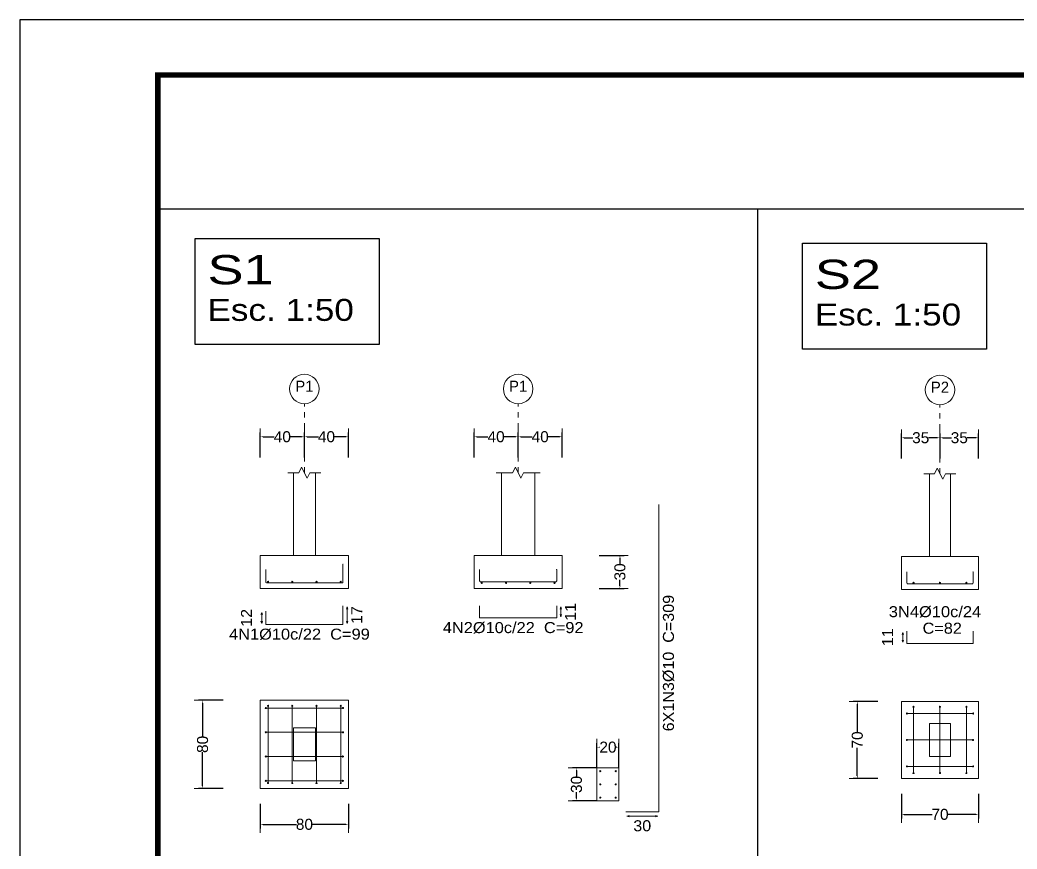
# Model space of a CAD drawing. Header units: centimetres. Extents: x 3279 to 3363.1, y -374.8 to -315.4.
# Drawn here: x 3279 to 3297.09, y -330.46 to -315.42 of the extents above; entities that cross this region are included whole.
import ezdxf
from ezdxf.enums import TextEntityAlignment as Align

# ---------------------------------------------------------------- set-up
doc = ezdxf.new("R2010")
doc.units = ezdxf.units.CM
doc.linetypes.add('CYPE_PUNTO', pattern=[0.075, 0, -0.075])
for name, color, linetype, lineweight in [('ARM_LONGITUDINAL_Ø10', 33, 'Continuous', 9), ('ELE_REF_REF_ESCALA', 3, 'Continuous', 9), ('FUN_COTAS', 8, 'Continuous', 0), ('FUN_GEOMETRIA', 7, 'Continuous', 0), ('FUN_TXT_ARMADURAS', 8, 'Continuous', 0)]:
    doc.layers.add(name, color=color, linetype=linetype, lineweight=lineweight)
doc.layers.add('ARQ-FOLHA', color=7, linetype='Continuous')
doc.layers.add('COTA CYPE', color=31, linetype='Continuous')
doc.styles.add('ARIAL', font='arial.ttf')
doc.styles.add('CYPETXT', font='arial.ttf', dxfattribs={"height": 0.2})
doc.dimstyles.new('cype_arrow', dxfattribs={"dimtxt": 0.2, "dimasz": 0.05, "dimexe": 0.075, "dimexo": 0.075, "dimgap": 0, "dimtad": 0, "dimdec": 4, "dimzin": 0, "dimdsep": 46, "dimtxsty": 'ARIAL', "dimcen": 0.09, "dimadec": 0, "dimazin": 0, "dimtfac": 1, "dimtdec": 4, "dimtofl": 0, "dimtmove": 2, "dimatfit": 3, "dimfxl": 1, "dimtolj": 1, "dimtzin": 0, "dimarcsym": 0})

# ---------------------------------------------------------------- blocks, each defined once
blk = doc.blocks.new('*D554')
at = {"layer": 'Defpoints', "color": 0, "transparency": 16777216}
for p in [(3284.16, -322.98), (3283.36, -323.43), (3284.16, -323.43)]:
    blk.add_point(p, dxfattribs=at)
at = {"layer": 'FUN_COTAS', "color": 0, "lineweight": -2, "transparency": 16777216}
for p, q in [((3283.36, -323.355), (3283.36, -322.905)), ((3283.41, -322.98), (3283.613, -322.98)), ((3284.11, -322.98), (3283.907, -322.98)), ((3284.16, -323.355), (3284.16, -322.905))]:
    blk.add_line(p, q, dxfattribs=at)
at = {"layer": 'FUN_COTAS', "color": 0, "transparency": 16777216}
for points in [[(3283.41, -322.972), (3283.41, -322.989), (3283.36, -322.98)], [(3284.11, -322.972), (3284.11, -322.989), (3284.16, -322.98)]]:
    blk.add_solid(points, dxfattribs=at)
at = {"layer": 'FUN_COTAS', "color": 0, "transparency": 16777216, "insert": (3283.76, -322.98), "char_height": 0.2, "attachment_point": 5, "style": 'ARIAL'}
blk.add_mtext('\\A1;40', dxfattribs=at)
blk = doc.blocks.new('*D555')
at = {"layer": 'Defpoints', "color": 0, "transparency": 16777216}
for p in [(3284.96, -322.98), (3284.16, -323.43), (3284.96, -323.43)]:
    blk.add_point(p, dxfattribs=at)
at = {"layer": 'FUN_COTAS', "color": 0, "lineweight": -2, "transparency": 16777216}
for p, q in [((3284.16, -323.355), (3284.16, -322.905)), ((3284.21, -322.98), (3284.413, -322.98)), ((3284.91, -322.98), (3284.707, -322.98)), ((3284.96, -323.355), (3284.96, -322.905))]:
    blk.add_line(p, q, dxfattribs=at)
at = {"layer": 'FUN_COTAS', "color": 0, "transparency": 16777216}
for points in [[(3284.21, -322.972), (3284.21, -322.989), (3284.16, -322.98)], [(3284.91, -322.972), (3284.91, -322.989), (3284.96, -322.98)]]:
    blk.add_solid(points, dxfattribs=at)
at = {"layer": 'FUN_COTAS', "color": 0, "transparency": 16777216, "insert": (3284.56, -322.98), "char_height": 0.2, "attachment_point": 5, "style": 'ARIAL'}
blk.add_mtext('\\A1;40', dxfattribs=at)
blk = doc.blocks.new('*D556')
at = {"layer": 'Defpoints', "color": 0, "transparency": 16777216}
for p in [(3288.037, -322.98), (3287.237, -323.43), (3288.037, -323.43)]:
    blk.add_point(p, dxfattribs=at)
at = {"layer": 'FUN_COTAS', "color": 0, "lineweight": -2, "transparency": 16777216}
for p, q in [((3287.237, -323.355), (3287.237, -322.905)), ((3287.287, -322.98), (3287.49, -322.98)), ((3287.987, -322.98), (3287.784, -322.98)), ((3288.037, -323.355), (3288.037, -322.905))]:
    blk.add_line(p, q, dxfattribs=at)
at = {"layer": 'FUN_COTAS', "color": 0, "transparency": 16777216}
for points in [[(3287.287, -322.972), (3287.287, -322.989), (3287.237, -322.98)], [(3287.987, -322.972), (3287.987, -322.989), (3288.037, -322.98)]]:
    blk.add_solid(points, dxfattribs=at)
at = {"layer": 'FUN_COTAS', "color": 0, "transparency": 16777216, "insert": (3287.637, -322.98), "char_height": 0.2, "attachment_point": 5, "style": 'ARIAL'}
blk.add_mtext('\\A1;40', dxfattribs=at)
blk = doc.blocks.new('*D557')
at = {"layer": 'Defpoints', "color": 0, "transparency": 16777216}
for p in [(3288.837, -322.98), (3288.037, -323.43), (3288.837, -323.43)]:
    blk.add_point(p, dxfattribs=at)
at = {"layer": 'FUN_COTAS', "color": 0, "lineweight": -2, "transparency": 16777216}
for p, q in [((3288.037, -323.355), (3288.037, -322.905)), ((3288.087, -322.98), (3288.29, -322.98)), ((3288.787, -322.98), (3288.584, -322.98)), ((3288.837, -323.355), (3288.837, -322.905))]:
    blk.add_line(p, q, dxfattribs=at)
at = {"layer": 'FUN_COTAS', "color": 0, "transparency": 16777216}
for points in [[(3288.087, -322.972), (3288.087, -322.989), (3288.037, -322.98)], [(3288.787, -322.972), (3288.787, -322.989), (3288.837, -322.98)]]:
    blk.add_solid(points, dxfattribs=at)
at = {"layer": 'FUN_COTAS', "color": 0, "transparency": 16777216, "insert": (3288.437, -322.98), "char_height": 0.2, "attachment_point": 5, "style": 'ARIAL'}
blk.add_mtext('\\A1;40', dxfattribs=at)
blk = doc.blocks.new('*D558')
at = {"layer": 'Defpoints', "color": 0, "transparency": 16777216}
for p in [(3289.433, -325.131), (3289.883, -325.131), (3289.433, -325.731)]:
    blk.add_point(p, dxfattribs=at)
at = {"layer": 'FUN_COTAS', "color": 0, "lineweight": -2, "transparency": 16777216}
for p, q in [((3289.508, -325.131), (3289.958, -325.131)), ((3289.883, -325.181), (3289.883, -325.288)), ((3289.508, -325.731), (3289.958, -325.731)), ((3289.883, -325.681), (3289.883, -325.574))]:
    blk.add_line(p, q, dxfattribs=at)
at = {"layer": 'FUN_COTAS', "color": 0, "transparency": 16777216}
for points in [[(3289.875, -325.181), (3289.892, -325.181), (3289.883, -325.131)], [(3289.875, -325.681), (3289.892, -325.681), (3289.883, -325.731)]]:
    blk.add_solid(points, dxfattribs=at)
at = {"layer": 'FUN_COTAS', "color": 0, "transparency": 16777216, "insert": (3289.883, -325.431), "char_height": 0.2, "attachment_point": 5, "rotation": 90, "style": 'ARIAL'}
blk.add_mtext('\\A1;30', dxfattribs=at)
blk = doc.blocks.new('*D559')
at = {"layer": 'Defpoints', "color": 0, "transparency": 16777216}
for p in [(3283.36, -329.561), (3284.96, -329.561), (3284.96, -330.011)]:
    blk.add_point(p, dxfattribs=at)
at = {"layer": 'FUN_COTAS', "color": 0, "lineweight": -2, "transparency": 16777216}
for p, q in [((3283.36, -329.636), (3283.36, -330.086)), ((3284.96, -329.636), (3284.96, -330.086)), ((3283.41, -330.011), (3284.017, -330.011)), ((3284.91, -330.011), (3284.303, -330.011))]:
    blk.add_line(p, q, dxfattribs=at)
at = {"layer": 'FUN_COTAS', "color": 0, "transparency": 16777216}
for points in [[(3283.41, -330.003), (3283.41, -330.02), (3283.36, -330.011)], [(3284.91, -330.003), (3284.91, -330.02), (3284.96, -330.011)]]:
    blk.add_solid(points, dxfattribs=at)
at = {"layer": 'FUN_COTAS', "color": 0, "transparency": 16777216, "insert": (3284.16, -330.011), "char_height": 0.2, "attachment_point": 5, "style": 'ARIAL'}
blk.add_mtext('\\A1;80', dxfattribs=at)
blk = doc.blocks.new('*D560')
at = {"layer": 'Defpoints', "color": 0, "transparency": 16777216}
for p in [(3282.313, -327.76), (3282.763, -327.76), (3282.763, -329.36)]:
    blk.add_point(p, dxfattribs=at)
at = {"layer": 'FUN_COTAS', "color": 0, "lineweight": -2, "transparency": 16777216}
for p, q in [((3282.688, -327.76), (3282.238, -327.76)), ((3282.313, -327.81), (3282.313, -328.417)), ((3282.313, -329.31), (3282.313, -328.703)), ((3282.688, -329.36), (3282.238, -329.36))]:
    blk.add_line(p, q, dxfattribs=at)
at = {"layer": 'FUN_COTAS', "color": 0, "transparency": 16777216}
for points in [[(3282.305, -327.81), (3282.322, -327.81), (3282.313, -327.76)], [(3282.305, -329.31), (3282.322, -329.31), (3282.313, -329.36)]]:
    blk.add_solid(points, dxfattribs=at)
at = {"layer": 'FUN_COTAS', "color": 0, "transparency": 16777216, "insert": (3282.313, -328.56), "char_height": 0.2, "attachment_point": 5, "rotation": 90, "style": 'ARIAL'}
blk.add_mtext('\\A1;80', dxfattribs=at)
blk = doc.blocks.new('*D547')
at = {"layer": 'Defpoints', "color": 0, "transparency": 16777216}
for p in [(3289.866, -328.611), (3289.466, -329.061), (3289.866, -329.061)]:
    blk.add_point(p, dxfattribs=at)
at = {"layer": 'FUN_COTAS', "color": 0, "lineweight": -2, "transparency": 16777216}
for p, q in [((3289.466, -328.986), (3289.466, -328.536)), ((3289.516, -328.611), (3289.521, -328.611)), ((3289.816, -328.611), (3289.811, -328.611)), ((3289.866, -328.986), (3289.866, -328.536))]:
    blk.add_line(p, q, dxfattribs=at)
at = {"layer": 'FUN_COTAS', "color": 0, "transparency": 16777216}
for points in [[(3289.516, -328.602), (3289.516, -328.619), (3289.466, -328.611)], [(3289.816, -328.602), (3289.816, -328.619), (3289.866, -328.611)]]:
    blk.add_solid(points, dxfattribs=at)
at = {"layer": 'FUN_COTAS', "color": 0, "transparency": 16777216, "insert": (3289.666, -328.611), "char_height": 0.2, "attachment_point": 5, "style": 'ARIAL'}
blk.add_mtext('\\A1;20', dxfattribs=at)
blk = doc.blocks.new('*D548')
at = {"layer": 'Defpoints', "color": 0, "transparency": 16777216}
for p in [(3289.095, -328.986), (3289.545, -328.986), (3289.545, -329.586)]:
    blk.add_point(p, dxfattribs=at)
at = {"layer": 'FUN_COTAS', "color": 0, "lineweight": -2, "transparency": 16777216}
for p, q in [((3289.47, -328.986), (3289.02, -328.986)), ((3289.095, -329.036), (3289.095, -329.143)), ((3289.095, -329.536), (3289.095, -329.428)), ((3289.47, -329.586), (3289.02, -329.586))]:
    blk.add_line(p, q, dxfattribs=at)
at = {"layer": 'FUN_COTAS', "color": 0, "transparency": 16777216}
for points in [[(3289.087, -329.036), (3289.103, -329.036), (3289.095, -328.986)], [(3289.087, -329.536), (3289.103, -329.536), (3289.095, -329.586)]]:
    blk.add_solid(points, dxfattribs=at)
at = {"layer": 'FUN_COTAS', "color": 0, "transparency": 16777216, "insert": (3289.095, -329.286), "char_height": 0.2, "attachment_point": 5, "rotation": 90, "style": 'ARIAL'}
blk.add_mtext('\\A1;30', dxfattribs=at)
blk = doc.blocks.new('*D549')
at = {"layer": 'Defpoints', "color": 0, "transparency": 16777216}
for p in [(3295.689, -322.998), (3294.989, -323.448), (3295.689, -323.448)]:
    blk.add_point(p, dxfattribs=at)
at = {"layer": 'FUN_COTAS', "color": 0, "lineweight": -2, "transparency": 16777216}
for p, q in [((3294.989, -323.373), (3294.989, -322.923)), ((3295.039, -322.998), (3295.195, -322.998)), ((3295.639, -322.998), (3295.482, -322.998)), ((3295.689, -323.373), (3295.689, -322.923))]:
    blk.add_line(p, q, dxfattribs=at)
at = {"layer": 'FUN_COTAS', "color": 0, "transparency": 16777216}
for points in [[(3295.039, -322.99), (3295.039, -323.007), (3294.989, -322.998)], [(3295.639, -322.99), (3295.639, -323.007), (3295.689, -322.998)]]:
    blk.add_solid(points, dxfattribs=at)
at = {"layer": 'FUN_COTAS', "color": 0, "transparency": 16777216, "insert": (3295.339, -322.998), "char_height": 0.2, "attachment_point": 5, "style": 'ARIAL'}
blk.add_mtext('\\A1;35', dxfattribs=at)
blk = doc.blocks.new('*D550')
at = {"layer": 'Defpoints', "color": 0, "transparency": 16777216}
for p in [(3296.389, -322.998), (3295.689, -323.448), (3296.389, -323.448)]:
    blk.add_point(p, dxfattribs=at)
at = {"layer": 'FUN_COTAS', "color": 0, "lineweight": -2, "transparency": 16777216}
for p, q in [((3295.689, -323.373), (3295.689, -322.923)), ((3295.739, -322.998), (3295.895, -322.998)), ((3296.339, -322.998), (3296.182, -322.998)), ((3296.389, -323.373), (3296.389, -322.923))]:
    blk.add_line(p, q, dxfattribs=at)
at = {"layer": 'FUN_COTAS', "color": 0, "transparency": 16777216}
for points in [[(3295.739, -322.99), (3295.739, -323.007), (3295.689, -322.998)], [(3296.339, -322.99), (3296.339, -323.007), (3296.389, -322.998)]]:
    blk.add_solid(points, dxfattribs=at)
at = {"layer": 'FUN_COTAS', "color": 0, "transparency": 16777216, "insert": (3296.039, -322.998), "char_height": 0.2, "attachment_point": 5, "style": 'ARIAL'}
blk.add_mtext('\\A1;35', dxfattribs=at)
blk = doc.blocks.new('*D543')
at = {"layer": 'Defpoints', "color": 0, "transparency": 16777216}
for p in [(3294.989, -329.38), (3296.389, -329.38), (3296.389, -329.83)]:
    blk.add_point(p, dxfattribs=at)
at = {"layer": 'FUN_COTAS', "color": 0, "lineweight": -2, "transparency": 16777216}
for p, q in [((3294.989, -329.455), (3294.989, -329.905)), ((3296.389, -329.455), (3296.389, -329.905)), ((3295.039, -329.83), (3295.546, -329.83)), ((3296.339, -329.83), (3295.831, -329.83))]:
    blk.add_line(p, q, dxfattribs=at)
at = {"layer": 'FUN_COTAS', "color": 0, "transparency": 16777216}
for points in [[(3295.039, -329.822), (3295.039, -329.839), (3294.989, -329.83)], [(3296.339, -329.822), (3296.339, -329.839), (3296.389, -329.83)]]:
    blk.add_solid(points, dxfattribs=at)
at = {"layer": 'FUN_COTAS', "color": 0, "transparency": 16777216, "insert": (3295.689, -329.83), "char_height": 0.2, "attachment_point": 5, "style": 'ARIAL'}
blk.add_mtext('\\A1;70', dxfattribs=at)
blk = doc.blocks.new('*D544')
at = {"layer": 'Defpoints', "color": 0, "transparency": 16777216}
for p in [(3294.189, -327.779), (3294.639, -327.779), (3294.639, -329.179)]:
    blk.add_point(p, dxfattribs=at)
at = {"layer": 'FUN_COTAS', "color": 0, "lineweight": -2, "transparency": 16777216}
for p, q in [((3294.564, -327.779), (3294.114, -327.779)), ((3294.189, -327.829), (3294.189, -328.337)), ((3294.189, -329.129), (3294.189, -328.621)), ((3294.564, -329.179), (3294.114, -329.179))]:
    blk.add_line(p, q, dxfattribs=at)
at = {"layer": 'FUN_COTAS', "color": 0, "transparency": 16777216}
for points in [[(3294.18, -327.829), (3294.197, -327.829), (3294.189, -327.779)], [(3294.18, -329.129), (3294.197, -329.129), (3294.189, -329.179)]]:
    blk.add_solid(points, dxfattribs=at)
at = {"layer": 'FUN_COTAS', "color": 0, "transparency": 16777216, "insert": (3294.189, -328.479), "char_height": 0.2, "attachment_point": 5, "rotation": 90, "style": 'ARIAL'}
blk.add_mtext('\\A1;70', dxfattribs=at)
blk = doc.blocks.new('FOLHA A1')
at = {"layer": 'ARQ-FOLHA'}
for p, q in [((841, 0), (0, 0)), ((0, 0), (0, -594))]:
    blk.add_line(p, q, dxfattribs=at)
at = {"layer": 'ARQ-FOLHA', "const_width": 1}
blk.add_lwpolyline([(25, -10), (25, -584), (831, -584), (831, -10), (25, -10)], dxfattribs=at)

msp = doc.modelspace()

# ---------------------------------------------------------------- hatches: boundary and pattern name
at = {"layer": 'ARM_LONGITUDINAL_Ø10'}
h = msp.add_hatch(color=256, dxfattribs=at)
edge = h.paths.add_edge_path()
edge.add_arc((3284.85973, -325.29012), 0.0016, 0, 360)
h = msp.add_hatch(color=256, dxfattribs=at)
edge = h.paths.add_edge_path()
edge.add_arc((3283.45973, -325.39137), 0.0016, 0, 360)
h = msp.add_hatch(color=256, dxfattribs=at)
edge = h.paths.add_edge_path()
edge.add_arc((3287.33673, -325.39127), 0.0016, 0, 360)
h = msp.add_hatch(color=256, dxfattribs=at)
edge = h.paths.add_edge_path()
edge.add_arc((3288.73673, -325.39127), 0.0016, 0, 360)
h = msp.add_hatch(color=256, dxfattribs=at)
edge = h.paths.add_edge_path()
edge.add_arc((3295.08853, -325.42939), 0.0016, 0, 360)
h = msp.add_hatch(color=256, dxfattribs=at)
edge = h.paths.add_edge_path()
edge.add_arc((3296.28853, -325.42939), 0.0016, 0, 360)
h = msp.add_hatch(color=256, dxfattribs=at)
edge = h.paths.add_edge_path()
edge.add_arc((3283.45973, -327.90042), 0.0016, 0, 360)
h = msp.add_hatch(color=256, dxfattribs=at)
edge = h.paths.add_edge_path()
edge.add_arc((3283.49973, -327.86042), 0.0016, 0, 360)
h = msp.add_hatch(color=256, dxfattribs=at)
edge = h.paths.add_edge_path()
edge.add_arc((3283.93973, -327.86042), 0.0016, 0, 360)
h = msp.add_hatch(color=256, dxfattribs=at)
edge = h.paths.add_edge_path()
edge.add_arc((3284.37973, -327.86042), 0.0016, 0, 360)
h = msp.add_hatch(color=256, dxfattribs=at)
edge = h.paths.add_edge_path()
edge.add_arc((3284.81973, -327.86042), 0.0016, 0, 360)
h = msp.add_hatch(color=256, dxfattribs=at)
edge = h.paths.add_edge_path()
edge.add_arc((3284.85973, -327.90042), 0.0016, 0, 360)
h = msp.add_hatch(color=256, dxfattribs=at)
edge = h.paths.add_edge_path()
edge.add_arc((3295.20853, -327.87939), 0.0016, 0, 360)
h = msp.add_hatch(color=256, dxfattribs=at)
edge = h.paths.add_edge_path()
edge.add_arc((3295.68853, -327.87939), 0.0016, 0, 360)
h = msp.add_hatch(color=256, dxfattribs=at)
edge = h.paths.add_edge_path()
edge.add_arc((3296.16853, -327.87939), 0.0016, 0, 360)
h = msp.add_hatch(color=256, dxfattribs=at)
edge = h.paths.add_edge_path()
edge.add_arc((3295.08853, -327.99939), 0.0016, 0, 360)
h = msp.add_hatch(color=256, dxfattribs=at)
edge = h.paths.add_edge_path()
edge.add_arc((3296.28853, -327.99939), 0.0016, 0, 360)
h = msp.add_hatch(color=256, dxfattribs=at)
edge = h.paths.add_edge_path()
edge.add_arc((3283.45973, -328.34042), 0.0016, 0, 360)
h = msp.add_hatch(color=256, dxfattribs=at)
edge = h.paths.add_edge_path()
edge.add_arc((3284.85973, -328.34042), 0.0016, 0, 360)
h = msp.add_hatch(color=256, dxfattribs=at)
edge = h.paths.add_edge_path()
edge.add_arc((3295.08853, -328.47939), 0.0016, 0, 360)
h = msp.add_hatch(color=256, dxfattribs=at)
edge = h.paths.add_edge_path()
edge.add_arc((3296.28853, -328.47939), 0.0016, 0, 360)
h = msp.add_hatch(color=256, dxfattribs=at)
edge = h.paths.add_edge_path()
edge.add_arc((3283.45973, -328.78042), 0.0016, 0, 360)
h = msp.add_hatch(color=256, dxfattribs=at)
edge = h.paths.add_edge_path()
edge.add_arc((3284.85973, -328.78042), 0.0016, 0, 360)
h = msp.add_hatch(color=256, dxfattribs=at)
edge = h.paths.add_edge_path()
edge.add_arc((3295.08853, -328.95939), 0.0016, 0, 360)
h = msp.add_hatch(color=256, dxfattribs=at)
edge = h.paths.add_edge_path()
edge.add_arc((3296.28853, -328.95939), 0.0016, 0, 360)
h = msp.add_hatch(color=256, dxfattribs=at)
edge = h.paths.add_edge_path()
edge.add_arc((3295.20853, -329.07939), 0.0016, 0, 360)
h = msp.add_hatch(color=256, dxfattribs=at)
edge = h.paths.add_edge_path()
edge.add_arc((3295.68853, -329.07939), 0.0016, 0, 360)
h = msp.add_hatch(color=256, dxfattribs=at)
edge = h.paths.add_edge_path()
edge.add_arc((3296.16853, -329.07939), 0.0016, 0, 360)
h = msp.add_hatch(color=256, dxfattribs=at)
edge = h.paths.add_edge_path()
edge.add_arc((3283.45973, -329.22042), 0.0016, 0, 360)
h = msp.add_hatch(color=256, dxfattribs=at)
edge = h.paths.add_edge_path()
edge.add_arc((3283.49973, -329.26042), 0.0016, 0, 360)
h = msp.add_hatch(color=256, dxfattribs=at)
edge = h.paths.add_edge_path()
edge.add_arc((3283.93973, -329.26042), 0.0016, 0, 360)
h = msp.add_hatch(color=256, dxfattribs=at)
edge = h.paths.add_edge_path()
edge.add_arc((3284.37973, -329.26042), 0.0016, 0, 360)
h = msp.add_hatch(color=256, dxfattribs=at)
edge = h.paths.add_edge_path()
edge.add_arc((3284.81973, -329.26042), 0.0016, 0, 360)
h = msp.add_hatch(color=256, dxfattribs=at)
edge = h.paths.add_edge_path()
edge.add_arc((3284.85973, -329.22042), 0.0016, 0, 360)

# ---------------------------------------------------------------- linework, layer by layer
for p, q in [((3281.50009, -318.84313), (3344.60009, -318.84313)), ((3292.37582, -318.84313), (3292.37582, -345.11919))]:
    msp.add_line(p, q)
for p, q in [((3283.48473, -325.61127), (3283.51473, -325.61127)), ((3283.49973, -325.62627), (3283.49973, -325.59627)), ((3283.92473, -325.61127), (3283.95473, -325.61127)), ((3283.93973, -325.62627), (3283.93973, -325.59627)), ((3284.36473, -325.61127), (3284.39473, -325.61127)), ((3284.37973, -325.62627), (3284.37973, -325.59627)), ((3284.80473, -325.61127), (3284.83473, -325.61127)), ((3284.81973, -325.62627), (3284.81973, -325.59627)), ((3287.36173, -325.63127), (3287.39173, -325.63127)), ((3287.37673, -325.64627), (3287.37673, -325.61627)), ((3287.80173, -325.63127), (3287.83173, -325.63127)), ((3287.81673, -325.64627), (3287.81673, -325.61627)), ((3288.24173, -325.63127), (3288.27173, -325.63127)), ((3288.25673, -325.64627), (3288.25673, -325.61627)), ((3288.68173, -325.63127), (3288.71173, -325.63127)), ((3288.69673, -325.64627), (3288.69673, -325.61627)), ((3295.19353, -325.62939), (3295.22353, -325.62939)), ((3295.20853, -325.64439), (3295.20853, -325.61439)), ((3295.67353, -325.62939), (3295.70353, -325.62939)), ((3295.68853, -325.64439), (3295.68853, -325.61439)), ((3296.15353, -325.62939), (3296.18353, -325.62939)), ((3296.16853, -325.64439), (3296.16853, -325.61439)), ((3289.5111, -329.0456), (3289.5411, -329.0456)), ((3289.5111, -329.0456), (3289.5411, -329.0456)), ((3289.5261, -329.0606), (3289.5261, -329.0306)), ((3289.5261, -329.0606), (3289.5261, -329.0306)), ((3289.7911, -329.0456), (3289.8211, -329.0456)), ((3289.7911, -329.0456), (3289.8211, -329.0456)), ((3289.8061, -329.0606), (3289.8061, -329.0306)), ((3289.8061, -329.0606), (3289.8061, -329.0306)), ((3289.5111, -329.2856), (3289.5411, -329.2856)), ((3289.5111, -329.2856), (3289.5411, -329.2856)), ((3289.5261, -329.3006), (3289.5261, -329.2706)), ((3289.5261, -329.3006), (3289.5261, -329.2706)), ((3289.7911, -329.2856), (3289.8211, -329.2856)), ((3289.7911, -329.2856), (3289.8211, -329.2856)), ((3289.8061, -329.3006), (3289.8061, -329.2706)), ((3289.8061, -329.3006), (3289.8061, -329.2706)), ((3289.5111, -329.5256), (3289.5411, -329.5256)), ((3289.5111, -329.5256), (3289.5411, -329.5256)), ((3289.5261, -329.5406), (3289.5261, -329.5106)), ((3289.5261, -329.5406), (3289.5261, -329.5106)), ((3289.7911, -329.5256), (3289.8211, -329.5256)), ((3289.7911, -329.5256), (3289.8211, -329.5256)), ((3289.8061, -329.5406), (3289.8061, -329.5106)), ((3289.8061, -329.5406), (3289.8061, -329.5106))]:
    msp.add_line(p, q, dxfattribs=at)
for points in [[(3289.9881, -329.7856), (3290.5881, -329.7856), (3290.5881, -324.2056)], [(3283.45973, -325.39137), (3283.45973, -325.61127), (3283.46241, -325.62127), (3283.46973, -325.62859), (3283.47973, -325.63127), (3284.83973, -325.63127), (3284.84973, -325.62859), (3284.85705, -325.62127), (3284.85973, -325.61127), (3284.85973, -325.29012)], [(3288.73673, -325.39127), (3288.73673, -325.59127), (3288.73405, -325.60127), (3288.72673, -325.60859), (3288.71673, -325.61127), (3287.35673, -325.61127), (3287.34673, -325.60859), (3287.33941, -325.60127), (3287.33673, -325.59127), (3287.33673, -325.39127)], [(3295.08853, -325.42939), (3295.08853, -325.62939), (3295.09121, -325.63939), (3295.09853, -325.64671), (3295.10853, -325.64939), (3296.26853, -325.64939), (3296.27853, -325.64671), (3296.28585, -325.63939), (3296.28853, -325.62939), (3296.28853, -325.42939)], [(3283.45973, -326.14552), (3283.45973, -326.38542), (3284.85973, -326.38542), (3284.85973, -326.04427)], [(3288.73673, -326.04627), (3288.73673, -326.26627), (3287.33673, -326.26627), (3287.33673, -326.04627)], [(3295.08853, -326.50739), (3295.08853, -326.72739), (3296.28853, -326.72739), (3296.28853, -326.50739)], [(3283.45973, -327.90042), (3283.46241, -327.90042), (3283.46973, -327.90042), (3283.47973, -327.90042), (3284.83973, -327.90042), (3284.84973, -327.90042), (3284.85705, -327.90042), (3284.85973, -327.90042)], [(3283.49973, -329.26042), (3283.49973, -329.25774), (3283.49973, -329.25042), (3283.49973, -329.24042), (3283.49973, -327.88042), (3283.49973, -327.87042), (3283.49973, -327.8631), (3283.49973, -327.86042)], [(3283.93973, -329.26042), (3283.93973, -329.25774), (3283.93973, -329.25042), (3283.93973, -329.24042), (3283.93973, -327.88042), (3283.93973, -327.87042), (3283.93973, -327.8631), (3283.93973, -327.86042)], [(3284.37973, -329.26042), (3284.37973, -329.25774), (3284.37973, -329.25042), (3284.37973, -329.24042), (3284.37973, -327.88042), (3284.37973, -327.87042), (3284.37973, -327.8631), (3284.37973, -327.86042)], [(3284.81973, -329.26042), (3284.81973, -329.25774), (3284.81973, -329.25042), (3284.81973, -329.24042), (3284.81973, -327.88042), (3284.81973, -327.87042), (3284.81973, -327.8631), (3284.81973, -327.86042)], [(3295.20853, -329.07939), (3295.20853, -329.07671), (3295.20853, -329.06939), (3295.20853, -329.05939), (3295.20853, -327.89939), (3295.20853, -327.88939), (3295.20853, -327.88207), (3295.20853, -327.87939)], [(3295.68853, -329.07939), (3295.68853, -329.07671), (3295.68853, -329.06939), (3295.68853, -329.05939), (3295.68853, -327.89939), (3295.68853, -327.88939), (3295.68853, -327.88207), (3295.68853, -327.87939)], [(3296.16853, -329.07939), (3296.16853, -329.07671), (3296.16853, -329.06939), (3296.16853, -329.05939), (3296.16853, -327.89939), (3296.16853, -327.88939), (3296.16853, -327.88207), (3296.16853, -327.87939)], [(3295.08853, -327.99939), (3295.09121, -327.99939), (3295.09853, -327.99939), (3295.10853, -327.99939), (3296.26853, -327.99939), (3296.27853, -327.99939), (3296.28585, -327.99939), (3296.28853, -327.99939)], [(3283.45973, -328.34042), (3283.46241, -328.34042), (3283.46973, -328.34042), (3283.47973, -328.34042), (3284.83973, -328.34042), (3284.84973, -328.34042), (3284.85705, -328.34042), (3284.85973, -328.34042)], [(3295.08853, -328.47939), (3295.09121, -328.47939), (3295.09853, -328.47939), (3295.10853, -328.47939), (3296.26853, -328.47939), (3296.27853, -328.47939), (3296.28585, -328.47939), (3296.28853, -328.47939)], [(3283.45973, -328.78042), (3283.46241, -328.78042), (3283.46973, -328.78042), (3283.47973, -328.78042), (3284.83973, -328.78042), (3284.84973, -328.78042), (3284.85705, -328.78042), (3284.85973, -328.78042)], [(3295.08853, -328.95939), (3295.09121, -328.95939), (3295.09853, -328.95939), (3295.10853, -328.95939), (3296.26853, -328.95939), (3296.27853, -328.95939), (3296.28585, -328.95939), (3296.28853, -328.95939)], [(3283.45973, -329.22042), (3283.46241, -329.22042), (3283.46973, -329.22042), (3283.47973, -329.22042), (3284.83973, -329.22042), (3284.84973, -329.22042), (3284.85705, -329.22042), (3284.85973, -329.22042)]]:
    msp.add_lwpolyline(points, dxfattribs=at)
for centre, radius in [((3284.85973, -325.29012), 0.0016), ((3283.45973, -325.39137), 0.0016), ((3287.33673, -325.39127), 0.0016), ((3288.73673, -325.39127), 0.0016), ((3295.08853, -325.42939), 0.0016), ((3296.28853, -325.42939), 0.0016), ((3283.49973, -325.61127), 0.01), ((3283.93973, -325.61127), 0.01), ((3284.37973, -325.61127), 0.01), ((3284.81973, -325.61127), 0.01), ((3287.37673, -325.63127), 0.01), ((3287.81673, -325.63127), 0.01), ((3288.25673, -325.63127), 0.01), ((3288.69673, -325.63127), 0.01), ((3295.20853, -325.62939), 0.01), ((3295.68853, -325.62939), 0.01), ((3296.16853, -325.62939), 0.01), ((3283.45973, -327.90042), 0.01), ((3283.45973, -327.90042), 0.0016), ((3283.49973, -327.86042), 0.01), ((3283.49973, -327.86042), 0.0016), ((3283.93973, -327.86042), 0.01), ((3283.93973, -327.86042), 0.0016), ((3284.37973, -327.86042), 0.01), ((3284.37973, -327.86042), 0.0016), ((3284.81973, -327.86042), 0.01), ((3284.81973, -327.86042), 0.0016), ((3284.85973, -327.90042), 0.01), ((3284.85973, -327.90042), 0.0016), ((3295.20853, -327.87939), 0.01), ((3295.20853, -327.87939), 0.0016), ((3295.68853, -327.87939), 0.01), ((3295.68853, -327.87939), 0.0016), ((3296.16853, -327.87939), 0.01), ((3296.16853, -327.87939), 0.0016), ((3295.08853, -327.99939), 0.01), ((3295.08853, -327.99939), 0.0016), ((3296.28853, -327.99939), 0.01), ((3296.28853, -327.99939), 0.0016), ((3283.45973, -328.34042), 0.01), ((3283.45973, -328.34042), 0.0016), ((3284.85973, -328.34042), 0.01), ((3284.85973, -328.34042), 0.0016), ((3295.08853, -328.47939), 0.01), ((3295.08853, -328.47939), 0.0016), ((3296.28853, -328.47939), 0.01), ((3296.28853, -328.47939), 0.0016), ((3283.45973, -328.78042), 0.01), ((3283.45973, -328.78042), 0.0016), ((3284.85973, -328.78042), 0.01), ((3284.85973, -328.78042), 0.0016), ((3295.08853, -328.95939), 0.01), ((3295.08853, -328.95939), 0.0016), ((3296.28853, -328.95939), 0.01), ((3296.28853, -328.95939), 0.0016), ((3289.5261, -329.0456), 0.01), ((3289.5261, -329.0456), 0.01), ((3289.8061, -329.0456), 0.01), ((3289.8061, -329.0456), 0.01), ((3295.20853, -329.07939), 0.01), ((3295.20853, -329.07939), 0.0016), ((3295.68853, -329.07939), 0.01), ((3295.68853, -329.07939), 0.0016), ((3296.16853, -329.07939), 0.01), ((3296.16853, -329.07939), 0.0016), ((3283.45973, -329.22042), 0.01), ((3283.45973, -329.22042), 0.0016), ((3283.49973, -329.26042), 0.01), ((3283.49973, -329.26042), 0.0016), ((3283.93973, -329.26042), 0.01), ((3283.93973, -329.26042), 0.0016), ((3284.37973, -329.26042), 0.01), ((3284.37973, -329.26042), 0.0016), ((3284.81973, -329.26042), 0.01), ((3284.81973, -329.26042), 0.0016), ((3284.85973, -329.22042), 0.01), ((3284.85973, -329.22042), 0.0016), ((3289.5261, -329.2856), 0.01), ((3289.5261, -329.2856), 0.01), ((3289.8061, -329.2856), 0.01), ((3289.8061, -329.2856), 0.01), ((3289.5261, -329.5256), 0.01), ((3289.5261, -329.5256), 0.01), ((3289.8061, -329.5256), 0.01), ((3289.8061, -329.5256), 0.01)]:
    msp.add_circle(centre, radius, dxfattribs=at)
at = {"layer": 'COTA CYPE'}
for points in [[(3282.1769, -319.38117), (3285.51503, -319.38117), (3285.51503, -321.3064), (3282.1769, -321.3064)], [(3293.19304, -319.46574), (3296.53116, -319.46574), (3296.53116, -321.39098), (3293.19304, -321.39098)]]:
    msp.add_lwpolyline(points, close=True, dxfattribs=at)
at = {"layer": 'FUN_COTAS', "linetype": 'CYPE_PUNTO'}
for p, q in [((3284.15973, -323.63127), (3284.15973, -322.38027)), ((3288.03673, -323.63127), (3288.03673, -322.38027)), ((3295.68853, -323.64939), (3295.68853, -322.39839))]:
    msp.add_line(p, q, dxfattribs=at)
at = {"layer": 'FUN_COTAS'}
for p, q in [((3283.35973, -323.13027), (3283.35973, -322.83027)), ((3284.15973, -323.13027), (3284.15973, -322.83027)), ((3284.15973, -323.13027), (3284.15973, -322.83027)), ((3284.95973, -323.13027), (3284.95973, -322.83027)), ((3287.23673, -323.13027), (3287.23673, -322.83027)), ((3288.03673, -323.13027), (3288.03673, -322.83027)), ((3288.03673, -323.13027), (3288.03673, -322.83027)), ((3288.83673, -323.13027), (3288.83673, -322.83027)), ((3294.98853, -323.14839), (3294.98853, -322.84839)), ((3295.68853, -323.14839), (3295.68853, -322.84839)), ((3295.68853, -323.14839), (3295.68853, -322.84839)), ((3296.38853, -323.14839), (3296.38853, -322.84839)), ((3289.73323, -325.13127), (3290.03323, -325.13127)), ((3289.73323, -325.73127), (3290.03323, -325.73127)), ((3282.16323, -327.76042), (3282.46323, -327.76042)), ((3294.03853, -327.77939), (3294.33853, -327.77939)), ((3289.4661, -328.7606), (3289.4661, -328.4606)), ((3289.8661, -328.7606), (3289.8661, -328.4606)), ((3288.94485, -328.9856), (3289.24485, -328.9856)), ((3294.03853, -329.17939), (3294.33853, -329.17939)), ((3282.16323, -329.36042), (3282.46323, -329.36042)), ((3288.94485, -329.5856), (3289.24485, -329.5856)), ((3294.98853, -329.98039), (3294.98853, -329.68039)), ((3296.38853, -329.98039), (3296.38853, -329.68039)), ((3283.35973, -330.16142), (3283.35973, -329.86142)), ((3284.95973, -330.16142), (3284.95973, -329.86142))]:
    msp.add_line(p, q, dxfattribs=at)
for centre in [(3284.15973, -322.11268), (3288.03673, -322.11268), (3295.68853, -322.1308)]:
    msp.add_circle(centre, 0.26759, dxfattribs=at)
at = {"layer": 'FUN_GEOMETRIA'}
for p, q in [((3283.95973, -323.63127), (3283.95973, -325.13127)), ((3284.35973, -325.13127), (3284.35973, -323.63127)), ((3287.73673, -325.13127), (3287.73673, -323.63127)), ((3288.33673, -325.13127), (3288.33673, -323.63127)), ((3295.49853, -323.64939), (3295.49853, -325.14939)), ((3295.87853, -325.14939), (3295.87853, -323.64939)), ((3283.35973, -325.13127), (3284.95973, -325.13127)), ((3283.35973, -325.13127), (3283.35973, -325.73127)), ((3284.35973, -325.13127), (3283.95973, -325.13127)), ((3284.95973, -325.73127), (3284.95973, -325.13127)), ((3287.23673, -325.13127), (3288.83673, -325.13127)), ((3287.23673, -325.73127), (3287.23673, -325.13127)), ((3288.33673, -325.13127), (3287.73673, -325.13127)), ((3288.83673, -325.73127), (3288.83673, -325.13127)), ((3294.98853, -325.14939), (3296.38853, -325.14939)), ((3294.98853, -325.14939), (3294.98853, -325.74939)), ((3295.87853, -325.14939), (3295.49853, -325.14939)), ((3296.38853, -325.74939), (3296.38853, -325.14939)), ((3284.95973, -325.73127), (3283.35973, -325.73127)), ((3288.83673, -325.73127), (3287.23673, -325.73127)), ((3296.38853, -325.74939), (3294.98853, -325.74939))]:
    msp.add_line(p, q, dxfattribs=at)
for points in [[(3283.85973, -323.63127), (3284.05973, -323.63127), (3284.10973, -323.53127), (3284.20973, -323.73127), (3284.25973, -323.63127), (3284.45973, -323.63127)], [(3287.63673, -323.63127), (3287.93673, -323.63127), (3287.98673, -323.53127), (3288.08673, -323.73127), (3288.13673, -323.63127), (3288.43673, -323.63127)], [(3295.39853, -323.64939), (3295.58853, -323.64939), (3295.63853, -323.54939), (3295.73853, -323.74939), (3295.78853, -323.64939), (3295.97853, -323.64939)]]:
    msp.add_lwpolyline(points, dxfattribs=at)
for points in [[(3283.35973, -329.36042), (3284.95973, -329.36042), (3284.95973, -327.76042), (3283.35973, -327.76042), (3283.35973, -329.36042)], [(3294.98853, -329.17939), (3296.38853, -329.17939), (3296.38853, -327.77939), (3294.98853, -327.77939), (3294.98853, -329.17939)], [(3283.95973, -328.86042), (3284.35973, -328.86042), (3284.35973, -328.26042), (3283.95973, -328.26042), (3283.95973, -328.86042)], [(3295.49853, -328.77939), (3295.87853, -328.77939), (3295.87853, -328.17939), (3295.49853, -328.17939), (3295.49853, -328.77939)], [(3289.4661, -329.5856), (3289.8661, -329.5856), (3289.8661, -328.9856), (3289.4661, -328.9856), (3289.4661, -329.5856)]]:
    msp.add_lwpolyline(points, close=True, dxfattribs=at)
at = {"layer": 'FUN_TXT_ARMADURAS'}
for p, q in [((3284.92223, -326.10447), (3284.93473, -326.06447)), ((3284.94723, -326.10447), (3284.93473, -326.06447)), ((3284.93473, -326.36522), (3284.93473, -326.06447)), ((3288.79923, -326.10647), (3288.81173, -326.06647)), ((3288.82423, -326.10647), (3288.81173, -326.06647)), ((3288.81173, -326.06647), (3288.81173, -326.24607)), ((3283.37223, -326.20572), (3283.38473, -326.16572)), ((3283.39723, -326.20572), (3283.38473, -326.16572)), ((3283.38473, -326.16572), (3283.38473, -326.36522)), ((3288.79923, -326.20607), (3288.81173, -326.24607)), ((3288.82423, -326.20607), (3288.81173, -326.24607)), ((3283.37223, -326.32522), (3283.38473, -326.36522)), ((3283.39723, -326.32522), (3283.38473, -326.36522)), ((3284.92223, -326.32522), (3284.93473, -326.36522)), ((3284.94723, -326.32522), (3284.93473, -326.36522)), ((3295.00103, -326.56759), (3295.01353, -326.52759)), ((3295.02603, -326.56759), (3295.01353, -326.52759)), ((3295.01353, -326.52759), (3295.01353, -326.70719)), ((3295.00103, -326.66719), (3295.01353, -326.70719)), ((3295.02603, -326.66719), (3295.01353, -326.70719)), ((3290.0483, -329.8481), (3290.0083, -329.8606)), ((3290.0483, -329.8731), (3290.0083, -329.8606)), ((3290.0083, -329.8606), (3290.5679, -329.8606)), ((3290.5279, -329.8481), (3290.5679, -329.8606)), ((3290.5279, -329.8731), (3290.5679, -329.8606))]:
    msp.add_line(p, q, dxfattribs=at)

# ---------------------------------------------------------------- block references
at = {"layer": 'ARQ-FOLHA', "xscale": 0.1, "yscale": 0.1, "zscale": 0.1}
msp.add_blockref('FOLHA A1', (3279.00009, -315.41919), dxfattribs=at)

# ---------------------------------------------------------------- texts
at = {"layer": 'COTA CYPE', "style": 'CYPETXT', "width": 1.325545}
for s, p, p2 in [('S1', (3282.40072, -320.21422), (3283.60292, -320.21422)), ('S2', (3293.41685, -320.2988), (3294.61905, -320.2988))]:
    msp.add_text(s, height=0.530774, dxfattribs=at).set_placement(p, p2, align=Align.FIT)
at = {"layer": 'ELE_REF_REF_ESCALA', "style": 'CYPETXT', "width": 1.145881}
for p, p2 in [((3282.40072, -320.87769), (3285.05736, -320.87769)), ((3293.41685, -320.96226), (3296.07349, -320.96226))]:
    msp.add_text('Esc. 1:50', height=0.39808, dxfattribs=at).set_placement(p, p2, align=Align.FIT)
at = {"layer": 'FUN_COTAS', "style": 'CYPETXT', "width": 0.965629}
for s, p, p2 in [('P1', (3283.99473, -322.16268), (3284.32473, -322.16268)), ('P1', (3287.87173, -322.16268), (3288.20173, -322.16268)), ('P2', (3295.52353, -322.1808), (3295.85353, -322.1808))]:
    msp.add_text(s, height=0.2, dxfattribs=at).set_placement(p, p2, align=Align.FIT)
at = {"layer": 'FUN_TXT_ARMADURAS', "style": 'CYPETXT'}
for s, width, p, p2 in [('6X1N3%%c10  C=309', 1.044851, (3290.8631, -328.3231), (3290.8631, -325.8481)), ('17', 1.042546, (3285.20973, -326.37685), (3285.20973, -326.05285)), ('11', 1.042546, (3289.08673, -326.31827), (3289.08673, -325.99427)), ('12', 1.042546, (3283.20973, -326.42747), (3283.20973, -326.10347)), ('11', 1.042546, (3294.83853, -326.77939), (3294.83853, -326.45539))]:
    msp.add_text(s, height=0.2, rotation=90, dxfattribs=dict(at, width=width)).set_placement(p, p2, align=Align.FIT)
for s, width, p, p2 in [('3N4%%c10c/24', 1.068998, (3294.76003, -326.25239), (3296.43703, -326.25239)), ('4N1%%c10c/22  C=99', 1.063871, (3282.79323, -326.66042), (3285.34623, -326.66042)), ('4N2%%c10c/22  C=92', 1.063871, (3286.67023, -326.54127), (3289.22323, -326.54127)), (' C=82', 1.055297, (3295.29103, -326.55239), (3296.08603, -326.55239)), ('30', 1.042546, (3290.1261, -330.1356), (3290.4501, -330.1356))]:
    msp.add_text(s, height=0.2, dxfattribs=dict(at, width=width)).set_placement(p, p2, align=Align.FIT)

# ---------------------------------------------------------------- dimensions: what is measured, and where the dimension line sits
at = {"layer": 'FUN_COTAS'}
for p1, p2, distance, text, picture, middle in [((3283.35973, -323.43027), (3284.15973, -323.43027), 0.45, '40', '*D554', (3283.75973, -322.98027)), ((3284.15973, -323.43027), (3284.95973, -323.43027), 0.45, '40', '*D555', (3284.55973, -322.98027)), ((3287.23673, -323.43027), (3288.03673, -323.43027), 0.45, '40', '*D556', (3287.63673, -322.98027)), ((3288.03673, -323.43027), (3288.83673, -323.43027), 0.45, '40', '*D557', (3288.43673, -322.98027)), ((3294.98853, -323.44839), (3295.68853, -323.44839), 0.45, '35', '*D549', (3295.33853, -322.99839)), ((3295.68853, -323.44839), (3296.38853, -323.44839), 0.45, '35', '*D550', (3296.03853, -322.99839)), ((3289.43323, -325.73127), (3289.43323, -325.13127), -0.45, '30', '*D558', (3289.88323, -325.43127)), ((3282.76323, -329.36042), (3282.76323, -327.76042), 0.45, '80', '*D560', (3282.31323, -328.56042)), ((3294.63853, -329.17939), (3294.63853, -327.77939), 0.45, '70', '*D544', (3294.18853, -328.47939)), ((3289.4661, -329.0606), (3289.8661, -329.0606), 0.45, '20', '*D547', (3289.6661, -328.6106)), ((3289.54485, -329.5856), (3289.54485, -328.9856), 0.45, '30', '*D548', (3289.09485, -329.2856)), ((3294.98853, -329.38039), (3296.38853, -329.38039), -0.45, '70', '*D543', (3295.68853, -329.83039)), ((3283.35973, -329.56142), (3284.95973, -329.56142), -0.45, '80', '*D559', (3284.15973, -330.01142))]:
    dim = msp.add_aligned_dim(p1=p1, p2=p2, distance=distance, text=text, dimstyle='cype_arrow', dxfattribs=at)
    dim.commit()
    dim.dimension.update_dxf_attribs({"geometry": picture, "text_midpoint": middle})

doc.saveas('drawing.dxf')
